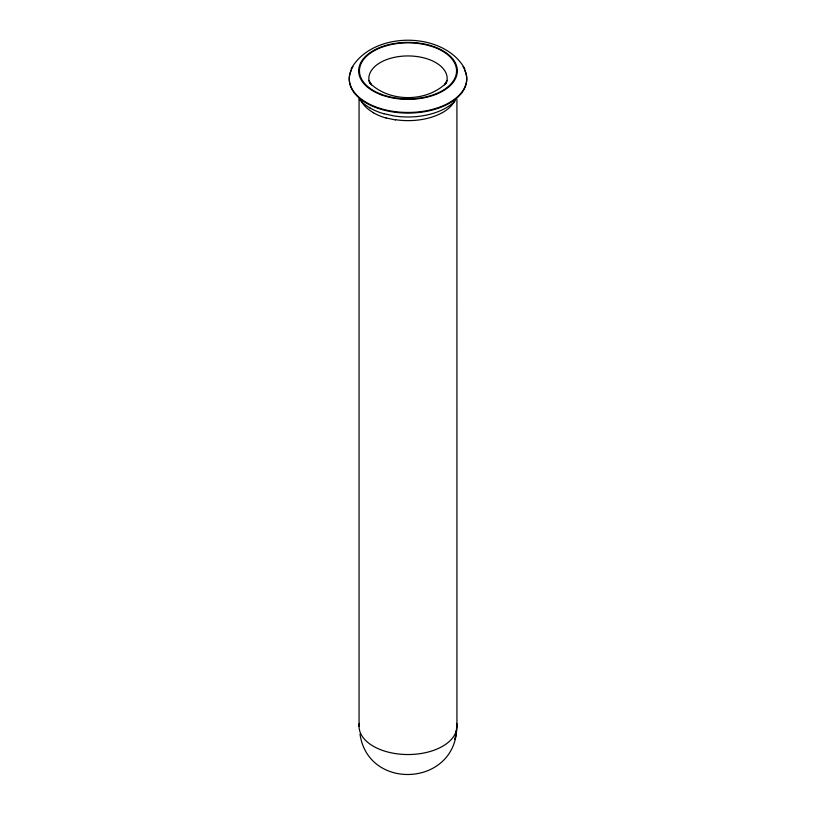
<?xml version="1.0" encoding="UTF-8"?>
<svg xmlns="http://www.w3.org/2000/svg" width="816" height="816" viewBox="0 0 816 816"><rect width="100%" height="100%" fill="white"/><g stroke="black" fill="none" stroke-linecap="round" stroke-linejoin="round"><path stroke-width="1.22" d="M359.06 726.271L359.06 98.665M456.685 729.188C454.114 786.563 368.036 790.826 359.999 734.074M456.001 734.074L455.083 739.48L456.94 726.271L456.919 99.358M351.135 68.921C372.035 30.671 443.965 30.671 464.865 68.921M446.984 80.396L444.536 84.864L446.454 82.742C426.921 102.561 389.079 102.561 369.546 82.742L371.464 84.864L369.016 80.396M395.546 119.983L386.152 117.943M383.969 113.74L394.301 115.984A53.846 31.049 -0.1 0 0 455.399 100.623M456.685 723.353A48.94 28.254 0 0 1 408 754.535A48.94 28.254 0 0 1 359.315 723.353M370.005 107.967A53.846 31.049 -0.1 0 1 359.305 99.226M383.928 113.781A53.907 31.141 0 0 1 369.883 107.926M454.481 101.408A48.94 28.172 -0.2 0 1 442.517 112.588M373.575 112.761A48.94 28.172 -0.2 0 1 361.468 101.459M442.476 112.557A48.94 27.968 0.1 0 1 395.668 119.717M386.07 118.045A48.94 28.305 -0.1 0 1 373.279 112.7M464.834 70.625A58.732 33.905 0 0 1 408 113.098A58.732 33.905 0 0 1 351.176 70.625M463.019 66.688A58.732 33.905 0 0 1 408 112.455A58.732 33.905 0 0 1 352.981 66.688M369.658 83.14A39.158 22.603 0 0 1 408 55.937A39.158 22.603 0 0 1 446.342 83.14M381.184 94.789A49.337 28.489 0 0 0 457.276 72.328A49.337 28.489 0 0 0 385.54 45.512A49.337 28.489 0 0 0 381.184 94.789M381.613 94.401A48.552 28.03 0 0 0 456.491 72.308A48.552 28.03 0 0 0 385.907 45.91A48.552 28.03 0 0 0 381.613 94.401"/></g></svg>
